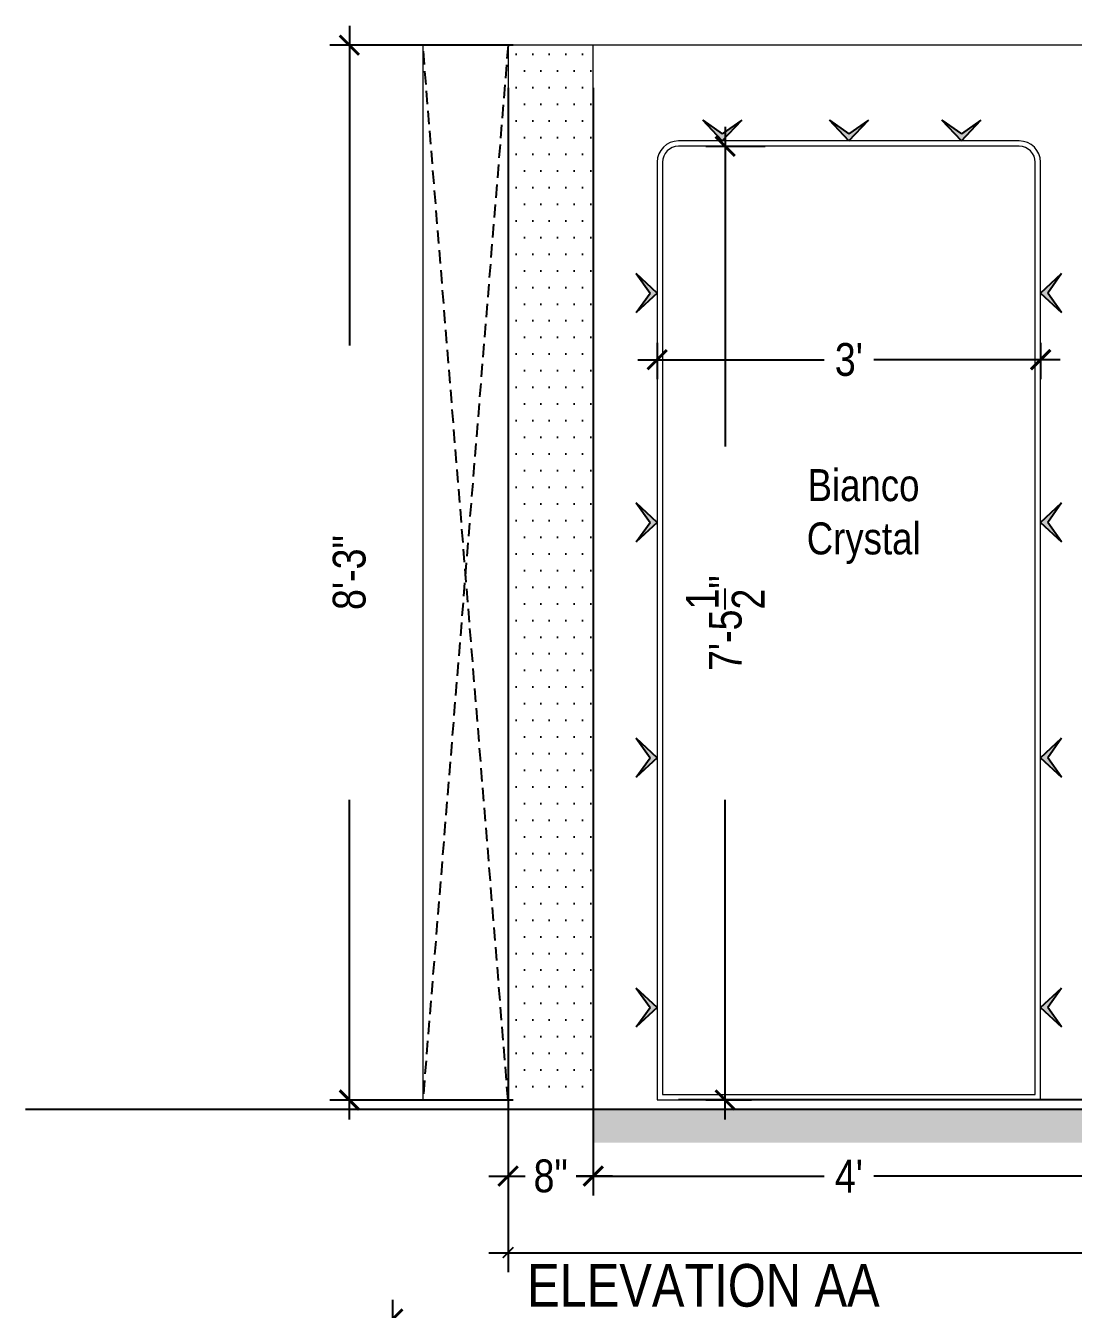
# Model space of a CAD drawing. Header units: inches. Extents: x -109431 to 29005, y -34715 to -1756.
# Drawn here: x -45860 to -45761.6, y -11943.9 to -11823.5 of the extents above; entities that cross this region are included whole.
import ezdxf

# ---------------------------------------------------------------- set-up
doc = ezdxf.new("R2010")
doc.units = ezdxf.units.IN
doc.header["$LTSCALE"] = 0.05
doc.header["$MEASUREMENT"] = 0
doc.header["$PDMODE"] = 3
doc.header["$PDSIZE"] = -4
for name, pattern in [('A2-XREF-115_FURN$0$HIDDEN', [0.375, 0.25, -0.125]), ('ACAD_ISO03W100', [30, 12, -18]), ('CONTINOUS', [0]), ('DASHED2', [0.375, 0.25, -0.125])]:
    doc.linetypes.add(name, pattern=pattern)
doc.layers.get('Defpoints').update_dxf_attribs({"linetype": 'DASHED2'})
for name, color, linetype in [('Civil Dimension - Text', 7, 'Continuous'), ('Eleavtion', 11, 'Continuous'), ('Flooring Hatch', 251, 'Continuous'), ('Flooring Layout', 7, 'Continuous'), ('text', 4, 'Continuous')]:
    doc.layers.add(name, color=color, linetype=linetype)
doc.layers.add('FURNITURE', color=1, linetype='Continuous', lineweight=18)
doc.styles.add('4MMOF3-8', font='ARIALN.TTF', dxfattribs={"height": 5.12})
doc.styles.add('9-128OF1-4', font='ARIALN.TTF', dxfattribs={"height": 3.0792})
doc.dimstyles.new('DIM 1-4', dxfattribs={"dimtxt": 3.0792, "dimasz": 1.82, "dimexe": 1.82, "dimexo": 0, "dimgap": 0.09, "dimtad": 0, "dimzin": 0, "dimdsep": 46, "dimlunit": 4, "dimtxsty": '9-128OF1-4', "dimblk": 'ARCHTICK', "dimcen": 1.8125, "dimdle": 1.82, "dimclrd": 8, "dimclre": 8, "dimadec": 0, "dimazin": 0, "dimtfac": 1, "dimtofl": 0, "dimtmove": 0, "dimatfit": 3, "dimldrblk": 'OPEN90', "dimfxl": 1, "dimtolj": 1, "dimtzin": 0, "dimlwd": -1, "dimarcsym": 0})

# ---------------------------------------------------------------- blocks, each defined once
blk = doc.blocks.new('adwawd')
at = {"layer": 'Flooring Hatch', "ltscale": 50, "true_color": 0xcd6928}
h = blk.add_hatch(color=32, dxfattribs=at)
h.dxf.hatch_style = 1
h.paths.add_polyline_path([(-77941.34, -7094.04), (-77946.01, -7099.05), (-77941.34, -7095.73), (-77936.68, -7099.05)])
at = {"layer": 'Civil Dimension - Text', "color": 2, "ltscale": 50}
for p, q in [((-77941.34, -7094.04), (-77946.01, -7099.05)), ((-77946.01, -7099.05), (-77941.34, -7095.73)), ((-77941.34, -7094.04), (-77936.68, -7099.05)), ((-77936.68, -7099.05), (-77941.34, -7095.73))]:
    blk.add_line(p, q, dxfattribs=at)
blk = doc.blocks.new('_ArchTick')
at = {"color": 0, "const_width": 0.15}
blk.add_lwpolyline([(-0.5, -0.5), (0.5, 0.5)], dxfattribs=at)
blk = doc.blocks.new('*D686')
at = {"layer": 'Defpoints', "color": 0, "ltscale": 50, "transparency": 16777216}
for p in [(-45806.68, -11926.27), (-45758.68, -11926.27), (-45806.68, -11931.44)]:
    blk.add_point(p, dxfattribs=at)
at = {"layer": 'Flooring Layout', "color": 8, "linetype": 'ACAD_ISO03W100', "lineweight": -2, "ltscale": 50, "transparency": 16777216}
for p, q in [((-45806.68, -11926.27), (-45806.68, -11933.26)), ((-45758.68, -11926.27), (-45758.68, -11933.26))]:
    blk.add_line(p, q, dxfattribs=at)
at = {"layer": 'Flooring Layout', "color": 8, "linetype": 'ACAD_ISO03W100', "ltscale": 50, "transparency": 16777216}
for p, q in [((-45808.5, -11931.44), (-45783.98, -11931.44)), ((-45756.86, -11931.44), (-45781.38, -11931.44))]:
    blk.add_line(p, q, dxfattribs=at)
at = {"layer": 'Flooring Layout', "color": 8, "ltscale": 50, "transparency": 16777216, "xscale": 1.82, "yscale": 1.82, "zscale": 1.82, "rotation": 180}
blk.add_blockref('_ArchTick', (-45806.68, -11931.44), dxfattribs=at)
at = {"layer": 'Flooring Layout', "color": 8, "ltscale": 50, "transparency": 16777216, "xscale": 1.82, "yscale": 1.82, "zscale": 1.82}
blk.add_blockref('_ArchTick', (-45758.68, -11931.44), dxfattribs=at)
at = {"layer": 'Flooring Layout', "color": 0, "ltscale": 50, "transparency": 16777216, "insert": (-45782.68, -11931.44), "char_height": 3.079, "attachment_point": 5, "style": '9-128OF1-4', "bg_fill": 3, "box_fill_scale": 1.25, "bg_fill_color": 256, "bg_fill_true_color": 13158600, "bg_fill_transparency": 0}
blk.add_mtext("\\A1;4'", dxfattribs=at)
blk = doc.blocks.new('_Open90')
at = {"color": 0, "linetype": 'ByBlock', "lineweight": -2}
for p, q in [((0, 0), (-1, 0)), ((-0.5, 0.5), (0, 0)), ((0, 0), (-0.5, -0.5))]:
    blk.add_line(p, q, dxfattribs=at)
blk = doc.blocks.new('*D687')
at = {"layer": 'Defpoints', "color": 0, "ltscale": 50, "transparency": 16777216}
for p in [(-45814.68, -11926.27), (-45806.68, -11926.27), (-45814.68, -11931.44)]:
    blk.add_point(p, dxfattribs=at)
at = {"layer": 'Flooring Layout', "color": 8, "linetype": 'ACAD_ISO03W100', "lineweight": -2, "ltscale": 50, "transparency": 16777216}
for p, q in [((-45814.68, -11926.27), (-45814.68, -11933.26)), ((-45806.68, -11926.27), (-45806.68, -11933.26))]:
    blk.add_line(p, q, dxfattribs=at)
at = {"layer": 'Flooring Layout', "color": 8, "linetype": 'ACAD_ISO03W100', "ltscale": 50, "transparency": 16777216}
for p, q in [((-45816.5, -11931.44), (-45812.22, -11931.44)), ((-45804.86, -11931.44), (-45809.14, -11931.44))]:
    blk.add_line(p, q, dxfattribs=at)
at = {"layer": 'Flooring Layout', "color": 8, "ltscale": 50, "transparency": 16777216, "xscale": 1.82, "yscale": 1.82, "zscale": 1.82, "rotation": 180}
blk.add_blockref('_ArchTick', (-45814.68, -11931.44), dxfattribs=at)
at = {"layer": 'Flooring Layout', "color": 8, "ltscale": 50, "transparency": 16777216, "xscale": 1.82, "yscale": 1.82, "zscale": 1.82}
blk.add_blockref('_ArchTick', (-45806.68, -11931.44), dxfattribs=at)
at = {"layer": 'Flooring Layout', "color": 0, "ltscale": 50, "transparency": 16777216, "insert": (-45810.68, -11931.44), "char_height": 3.079, "attachment_point": 5, "style": '9-128OF1-4', "bg_fill": 3, "box_fill_scale": 1.25, "bg_fill_color": 256, "bg_fill_true_color": 13158600, "bg_fill_transparency": 0}
blk.add_mtext('\\A1;8"', dxfattribs=at)
blk = doc.blocks.new('*D673')
at = {"layer": 'Defpoints', "color": 0, "linetype": 'CONTINOUS', "ltscale": 50, "transparency": 16777216}
for p in [(-45814.68, -11933.18), (-45603.53, -11933.18), (-45603.53, -11938.63)]:
    blk.add_point(p, dxfattribs=at)
at = {"layer": 'Flooring Layout', "color": 8, "linetype": 'Continuous', "lineweight": -2, "ltscale": 50, "transparency": 16777216}
for p, q in [((-45814.68, -11933.18), (-45814.68, -11940.45)), ((-45603.53, -11933.18), (-45603.53, -11940.45))]:
    blk.add_line(p, q, dxfattribs=at)
at = {"layer": 'Flooring Layout', "color": 8, "linetype": 'CONTINOUS', "ltscale": 50, "transparency": 16777216}
for p, q in [((-45816.5, -11938.63), (-45714.38, -11938.63)), ((-45601.71, -11938.63), (-45703.83, -11938.63))]:
    blk.add_line(p, q, dxfattribs=at)
at = {"layer": 'Flooring Layout', "color": 8, "linetype": 'CONTINOUS', "ltscale": 50, "transparency": 16777216, "rotation": 180}
blk.add_blockref('_ArchTick', (-45814.68, -11938.63), dxfattribs=at)
at = {"layer": 'Flooring Layout', "color": 8, "linetype": 'CONTINOUS', "ltscale": 50, "transparency": 16777216}
blk.add_blockref('_ArchTick', (-45603.53, -11938.63), dxfattribs=at)
at = {"layer": 'Flooring Layout', "color": 0, "linetype": 'CONTINOUS', "ltscale": 50, "transparency": 16777216, "insert": (-45709.1, -11938.63), "char_height": 3.0792, "attachment_point": 5, "style": '9-128OF1-4', "bg_fill": 3, "box_fill_scale": 1.25, "bg_fill_color": 256, "bg_fill_true_color": 13158600, "bg_fill_transparency": 0}
blk.add_mtext('\\A1;17\'-7{\\H1x;\\S1/4;}"', dxfattribs=at)
blk = doc.blocks.new('*D674')
at = {"layer": 'Defpoints', "color": 0, "ltscale": 50, "transparency": 16777216}
for p in [(-45790.55, -11834.8), (-45794.29, -11924.3), (-45791.81, -11924.3)]:
    blk.add_point(p, dxfattribs=at)
at = {"layer": 'Flooring Layout', "color": 8, "linetype": 'ACAD_ISO03W100', "ltscale": 50, "transparency": 16777216}
for p, q in [((-45794.29, -11832.98), (-45794.29, -11875.18)), ((-45794.29, -11926.12), (-45794.29, -11883.91))]:
    blk.add_line(p, q, dxfattribs=at)
at = {"layer": 'Flooring Layout', "color": 8, "linetype": 'ACAD_ISO03W100', "lineweight": -2, "ltscale": 50, "transparency": 16777216}
for p, q in [((-45790.55, -11834.8), (-45796.11, -11834.8)), ((-45791.81, -11924.3), (-45796.11, -11924.3))]:
    blk.add_line(p, q, dxfattribs=at)
at = {"layer": 'Flooring Layout', "color": 8, "ltscale": 50, "transparency": 16777216, "xscale": 1.82, "yscale": 1.82, "zscale": 1.82}
for p, rotation in [((-45794.29, -11834.8), 90), ((-45794.29, -11924.3), 270)]:
    blk.add_blockref('_ArchTick', p, dxfattribs=dict(at, rotation=rotation))
at = {"layer": 'Flooring Layout', "color": 0, "ltscale": 50, "transparency": 16777216, "insert": (-45794.29, -11879.55), "char_height": 3.0792, "attachment_point": 5, "rotation": 90, "style": '9-128OF1-4', "bg_fill": 3, "box_fill_scale": 1.25, "bg_fill_color": 256, "bg_fill_true_color": 13158600, "bg_fill_transparency": 0}
blk.add_mtext('\\A1;7\'-5{\\H1x;\\S1/2;}"', dxfattribs=at)
blk = doc.blocks.new('*D675')
at = {"layer": 'Defpoints', "color": 0, "ltscale": 50, "transparency": 16777216}
for p in [(-45800.68, -11853.23), (-45764.68, -11853.23), (-45764.68, -11854.82)]:
    blk.add_point(p, dxfattribs=at)
at = {"layer": 'Flooring Layout', "color": 8, "linetype": 'ACAD_ISO03W100', "lineweight": -2, "ltscale": 50, "transparency": 16777216}
for p, q in [((-45800.68, -11853.23), (-45800.68, -11856.64)), ((-45764.68, -11853.23), (-45764.68, -11856.64))]:
    blk.add_line(p, q, dxfattribs=at)
at = {"layer": 'Flooring Layout', "color": 8, "linetype": 'ACAD_ISO03W100', "ltscale": 50, "transparency": 16777216}
for p, q in [((-45802.5, -11854.82), (-45783.93, -11854.82)), ((-45762.86, -11854.82), (-45781.43, -11854.82))]:
    blk.add_line(p, q, dxfattribs=at)
at = {"layer": 'Flooring Layout', "color": 8, "ltscale": 50, "transparency": 16777216, "xscale": 1.82, "yscale": 1.82, "zscale": 1.82, "rotation": 180}
blk.add_blockref('_ArchTick', (-45800.68, -11854.82), dxfattribs=at)
at = {"layer": 'Flooring Layout', "color": 8, "ltscale": 50, "transparency": 16777216, "xscale": 1.82, "yscale": 1.82, "zscale": 1.82}
blk.add_blockref('_ArchTick', (-45764.68, -11854.82), dxfattribs=at)
at = {"layer": 'Flooring Layout', "color": 0, "ltscale": 50, "transparency": 16777216, "insert": (-45782.68, -11854.82), "char_height": 3.079, "attachment_point": 5, "style": '9-128OF1-4', "bg_fill": 3, "box_fill_scale": 1.25, "bg_fill_color": 256, "bg_fill_true_color": 13158600, "bg_fill_transparency": 0}
blk.add_mtext("\\A1;3'", dxfattribs=at)
blk = doc.blocks.new('*D678')
at = {"layer": 'Defpoints', "color": 0, "ltscale": 50, "transparency": 16777216}
for p in [(-45814.2, -11825.3), (-45829.58, -11924.3), (-45814.2, -11924.3)]:
    blk.add_point(p, dxfattribs=at)
at = {"layer": 'Flooring Layout', "color": 8, "linetype": 'ACAD_ISO03W100', "ltscale": 50, "transparency": 16777216}
for p, q in [((-45829.58, -11823.48), (-45829.58, -11871.35)), ((-45829.58, -11926.12), (-45829.58, -11878.24))]:
    blk.add_line(p, q, dxfattribs=at)
at = {"layer": 'Flooring Layout', "color": 8, "linetype": 'ACAD_ISO03W100', "lineweight": -2, "ltscale": 50, "transparency": 16777216}
for p, q in [((-45814.2, -11825.3), (-45831.4, -11825.3)), ((-45814.2, -11924.3), (-45831.4, -11924.3))]:
    blk.add_line(p, q, dxfattribs=at)
at = {"layer": 'Flooring Layout', "color": 8, "ltscale": 50, "transparency": 16777216, "xscale": 1.82, "yscale": 1.82, "zscale": 1.82}
for p, rotation in [((-45829.58, -11825.3), 90), ((-45829.58, -11924.3), 270)]:
    blk.add_blockref('_ArchTick', p, dxfattribs=dict(at, rotation=rotation))
at = {"layer": 'Flooring Layout', "color": 0, "ltscale": 50, "transparency": 16777216, "insert": (-45829.58, -11874.8), "char_height": 3.079, "attachment_point": 5, "rotation": 90, "style": '9-128OF1-4', "bg_fill": 3, "box_fill_scale": 1.25, "bg_fill_color": 256, "bg_fill_true_color": 13158600, "bg_fill_transparency": 0}
blk.add_mtext('\\A1;8\'-3"', dxfattribs=at)
blk = doc.blocks.new('*D939')
at = {"layer": 'Civil Dimension - Text', "color": 8, "linetype": 'CONTINOUS', "lineweight": -2, "ltscale": 50, "transparency": 16777216}
for p, q in [((-45825.51, -11973.83), (-45825.51, -11943.04)), ((-45595.51, -11973.86), (-45595.51, -11943.04))]:
    blk.add_line(p, q, dxfattribs=at)
at = {"layer": 'Civil Dimension - Text', "color": 8, "linetype": 'CONTINOUS', "ltscale": 50, "transparency": 16777216}
for p, q in [((-45827.33, -11944.86), (-45695.73, -11944.86)), ((-45593.69, -11944.86), (-45687.11, -11944.86))]:
    blk.add_line(p, q, dxfattribs=at)
at = {"layer": 'Defpoints', "color": 0, "ltscale": 50, "transparency": 16777216}
for p in [(-45595.51, -11944.86), (-45825.51, -11973.83), (-45595.51, -11973.86)]:
    blk.add_point(p, dxfattribs=at)
at = {"layer": 'Civil Dimension - Text', "color": 8, "ltscale": 50, "transparency": 16777216, "xscale": 1.82, "yscale": 1.82, "zscale": 1.82, "rotation": 180}
blk.add_blockref('_ArchTick', (-45825.51, -11944.86), dxfattribs=at)
at = {"layer": 'Civil Dimension - Text', "color": 8, "ltscale": 50, "transparency": 16777216, "xscale": 1.82, "yscale": 1.82, "zscale": 1.82}
blk.add_blockref('_ArchTick', (-45595.51, -11944.86), dxfattribs=at)
at = {"layer": 'Civil Dimension - Text', "color": 0, "ltscale": 50, "transparency": 16777216, "insert": (-45691.42, -11944.86), "char_height": 3.079, "attachment_point": 5, "style": '9-128OF1-4', "bg_fill": 3, "box_fill_scale": 1.25, "bg_fill_color": 256, "bg_fill_true_color": 13158600, "bg_fill_transparency": 0}
blk.add_mtext('\\A1;19\'-2"', dxfattribs=at)

msp = doc.modelspace()

# ---------------------------------------------------------------- hatches: boundary and pattern name
at = {"layer": 'Flooring Layout', "ltscale": 50}
h = msp.add_hatch(dxfattribs=at)
h.set_pattern_fill('DOTS', color=256, scale=25)
h.set_pattern_definition([(0, (-542.059, 55.0894), (0.78125, 1.5625), [0, -1.5625])])
h.paths.add_polyline_path([(-45806.68084, -11825.29524), (-45814.68084, -11825.29524), (-45814.68084, -11924.29524), (-45806.68084, -11924.29524)])
h = msp.add_hatch(dxfattribs=at)
h.set_pattern_fill('AR-CONC', color=256)
h.set_pattern_definition([(50, (8, -2.149), (7.1726018, -0.62752135), [0.75, -8.25]), (355, (8, -2.149), (-1.3875133, 7.5219213), [0.6, -6.6]), (100.451444, (8.598, -2.2015), (5.7850885, 6.8943999), [0.6374019, -7.0114211]), (46.1842, (8, -0.149), (10.6724133, -1.6551928), [1.125, -12.375]), (96.635635, (8.889, -0.287), (9.3466195, 9.741186), [0.9561034, -10.5171376]), (351.184164, (8, -0.149), (9.3466195, 9.741186), [0.9, -9.9]), (21, (9, -0.649), (5.9690705, -4.0261889), [0.75, -8.25]), (326, (9, -0.649), (2.4331533, 7.2515005), [0.6, -6.6]), (71.451445, (9.4974, -0.985), (8.4022238, 3.2253115), [0.6374019, -7.0114211]), (37.5, (8, -2.1492), (0.12159855, 3.32893854), [0, -6.52, 0, -6.7, 0, -6.625]), (7.5, (8, -2.1492), (2.63069537, 3.94411712), [0, -3.82, 0, -6.37, 0, -2.525]), (327.5, (5.77, -2.1492), (5.33822436, -0.22554872), [0, -2.5, 0, -7.8, 0, -10.35]), (317.5, (4.77, -2.1492), (5.8318617, 1.00104982), [0, -3.25, 0, -5.18, 0, -7.35])])
h.paths.add_polyline_path([(-45603.52594, -11925.14599), (-45806.6817, -11925.14599), (-45806.68084, -11928.29524), (-45603.52594, -11928.29524)])

# ---------------------------------------------------------------- linework, layer by layer
at = {"layer": 'Eleavtion', "ltscale": 50}
msp.add_line((-45859.97137, -11925.14599), (-45577.84719, -11925.14599), dxfattribs=at)
at = {"layer": 'Flooring Layout', "linetype": 'A2-XREF-115_FURN$0$HIDDEN', "ltscale": 100}
for p, q in [((-45814.68084, -11825.29524), (-45822.68084, -11924.29524)), ((-45814.68084, -11924.29524), (-45822.68084, -11825.29524))]:
    msp.add_line(p, q, dxfattribs=at)
at = {"layer": 'Flooring Layout', "ltscale": 50}
for p, q in [((-45814.6817, -11829.29524), (-45814.6817, -11928.29524)), ((-45806.6817, -11829.29524), (-45806.6817, -11928.29524)), ((-45603.52594, -11924.29524), (-45798.68255, -11924.29524))]:
    msp.add_line(p, q, dxfattribs=at)
at = {"layer": 'FURNITURE', "ltscale": 50}
for p, q in [((-45595.52594, -11825.29524), (-45822.68084, -11825.29524)), ((-45822.68084, -11825.29524), (-45822.68084, -11924.29524)), ((-45814.68084, -11825.29524), (-45814.68084, -11924.29524)), ((-45806.68084, -11924.29524), (-45806.68084, -11825.29524))]:
    msp.add_line(p, q, dxfattribs=at)
for points in [[(-45800.68127, -11924.29524), (-45764.68127, -11924.29524), (-45764.68127, -11836.29524, 0.414213562), (-45766.68127, -11834.29524), (-45798.68127, -11834.29524, 0.414213562), (-45800.68127, -11836.29524)], [(-45800.18127, -11923.79524), (-45765.18127, -11923.79524), (-45765.18127, -11836.29524, 0.414213562), (-45766.68127, -11834.79524), (-45798.68127, -11834.79524, 0.414213562), (-45800.18127, -11836.29524)]]:
    msp.add_lwpolyline(points, format="xyb", close=True, dxfattribs=at)

# ---------------------------------------------------------------- block references
at = {"layer": 'Civil Dimension - Text', "yscale": 0.3918184986101589, "zscale": 0.3918184986101589}
for p, xscale, rotation in [((-15255.70659, -14613.87023), -0.3918184986101589, 180), ((-15243.82103, -14613.87023), -0.3918184986101589, 180), ((-15233.257, -14613.87023), -0.3918184986101589, 180), ((-43021.10628, -42387.42606), 0.3918184986101589, 270), ((-48544.25625, -42387.42606), -0.3918184986101589, 90), ((-43021.10628, -42408.95858), 0.3918184986101589, 270), ((-48544.25625, -42408.95858), -0.3918184986101589, 90), ((-43021.10628, -42431.03784), 0.3918184986101589, 270), ((-48544.25625, -42431.03784), -0.3918184986101589, 90), ((-43021.10628, -42454.477), 0.3918184986101589, 270), ((-48544.25625, -42454.477), -0.3918184986101589, 90)]:
    msp.add_blockref('adwawd', p, dxfattribs=dict(at, xscale=xscale, rotation=rotation))

# ---------------------------------------------------------------- texts
at = {"layer": 'text', "ltscale": 50, "width": 105.1209635, "attachment_point": 4, "style": '4MMOF3-8'}
for s, insert, char_height in [('\\pi47.49977;Bianco \\P\\pi47.42099;Crystal', (-45834.05971, -11869.54653), 3), (' ELEVATION AA', (-45814.16759, -11941.71877), 4)]:
    msp.add_mtext(s, dxfattribs=dict(at, insert=insert, char_height=char_height))

# ---------------------------------------------------------------- next in the draw order: dimensions: what is measured, and where the dimension line sits
at = {"layer": 'Flooring Layout', "ltscale": 50}
dim = msp.add_linear_dim(base=(-45806.68084, -11931.44449), p1=(-45758.6817, -11926.26771), p2=(-45806.68084, -11926.26771), dimstyle='DIM 1-4', override={"dimtmove": 1, "dimfxl": 0.1875, "dimtfill": 1, "dimarcsym": 1}, dxfattribs=at)
dim.commit()
dim.dimension.update_dxf_attribs({"geometry": '*D686', "text_midpoint": (-45782.68127, -11931.44449)})

# ---------------------------------------------------------------- next in the draw order: dimensions: what is measured, and where the dimension line sits
dim = msp.add_linear_dim(base=(-45794.28927, -11924.29524), p1=(-45790.55285, -11834.79524), p2=(-45791.81113, -11924.29524), angle=90, dimstyle='DIM 1-4', override={"dimfxl": 0.1875, "dimtfill": 1, "dimarcsym": 1}, dxfattribs=at)
dim.commit()
dim.dimension.update_dxf_attribs({"geometry": '*D674', "text_midpoint": (-45794.28927, -11879.54524)})
dim = msp.add_linear_dim(base=(-45814.68084, -11931.44449), p1=(-45806.68084, -11926.26771), p2=(-45814.68084, -11926.26771), dimstyle='DIM 1-4', override={"dimtmove": 1, "dimfxl": 0.1875, "dimtfill": 1, "dimarcsym": 1}, dxfattribs=at)
dim.commit()
dim.dimension.update_dxf_attribs({"geometry": '*D687', "text_midpoint": (-45810.68084, -11931.44449)})

# ---------------------------------------------------------------- next in the draw order: dimensions: what is measured, and where the dimension line sits
dim = msp.add_linear_dim(base=(-45829.57874, -11924.29524), p1=(-45814.2035, -11825.29524), p2=(-45814.2035, -11924.29524), angle=90, dimstyle='DIM 1-4', override={"dimfxl": 0.1875, "dimtfill": 1, "dimarcsym": 1}, dxfattribs=at)
dim.commit()
dim.dimension.update_dxf_attribs({"geometry": '*D678', "text_midpoint": (-45829.57874, -11874.79524)})
dim = msp.add_linear_dim(base=(-45764.68127, -11854.81962), p1=(-45800.68127, -11853.22592), p2=(-45764.68127, -11853.22592), dimstyle='DIM 1-4', override={"dimfxl": 0.1875, "dimtfill": 1, "dimarcsym": 1}, dxfattribs=at)
dim.commit()
dim.dimension.update_dxf_attribs({"geometry": '*D675', "text_midpoint": (-45782.68127, -11854.81962)})
at = {"layer": 'Flooring Layout', "linetype": 'CONTINOUS', "ltscale": 50}
dim = msp.add_linear_dim(base=(-45603.52594, -11938.63036), p1=(-45814.68084, -11933.17984), p2=(-45603.52594, -11933.17984), dimstyle='DIM 1-4', override={"dimasz": 1, "dimtmove": 1, "dimfxl": 0.1875, "dimtfill": 1, "dimarcsym": 1}, dxfattribs=at)
dim.commit()
dim.dimension.update_dxf_attribs({"geometry": '*D673', "text_midpoint": (-45709.10339, -11938.63036)})

# ---------------------------------------------------------------- next in the draw order: dimensions: what is measured, and where the dimension line sits
at = {"layer": 'Civil Dimension - Text', "ltscale": 50}
dim = msp.add_linear_dim(base=(-45595.50639, -11944.85878), p1=(-45825.50638, -11973.83192), p2=(-45595.50639, -11973.8648), angle=180, dimstyle='DIM 1-4', override={"dimtmove": 1, "dimfxl": 0.1875, "dimtfill": 1, "dimarcsym": 1}, dxfattribs=at)
dim.commit()
dim.dimension.update_dxf_attribs({"geometry": '*D939', "text_midpoint": (-45691.4207, -11944.85878), "dimtype": 160})

doc.saveas('drawing.dxf')
